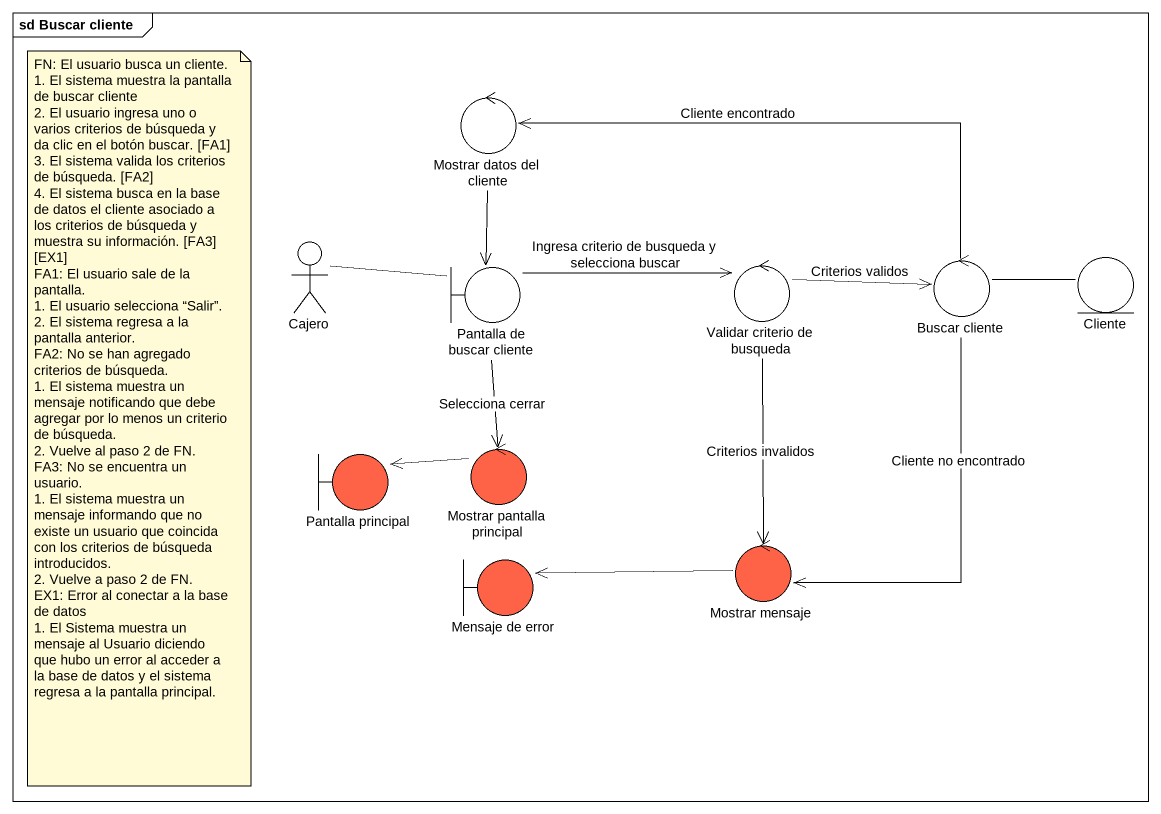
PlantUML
@startuml
mainframe sd Buscar cliente
control "Mostrar datos del cliente" as Mostrar_datos_del_cliente
actor Cajero
boundary "Pantalla de buscar cliente" as Pantalla_de_buscar_cliente
control "Validar criterio de busqueda" as Validar_criterio_de_busqueda
control "Buscar cliente" as Buscar_cliente
entity Cliente
boundary "Pantalla principal" as Pantalla_principal #FF6347
control "Mostrar pantalla principal" as Mostrar_pantalla_principal #FF6347
boundary "Mensaje de error" as Mensaje_de_error #FF6347
control "Mostrar mensaje" as Mostrar_mensaje #FF6347
Mostrar_datos_del_cliente --> Pantalla_de_buscar_cliente
Cajero -right- Pantalla_de_buscar_cliente
Pantalla_de_buscar_cliente -right-> Validar_criterio_de_busqueda : Ingresa criterio de busqueda y selecciona buscar
Pantalla_de_buscar_cliente --> Mostrar_pantalla_principal : Selecciona cerrar
Validar_criterio_de_busqueda -right-> Buscar_cliente : Criterios validos
Validar_criterio_de_busqueda --> Mostrar_mensaje : Criterios invalidos
Buscar_cliente -left-> Mostrar_datos_del_cliente : Cliente encontrado
Buscar_cliente -right- Cliente
Buscar_cliente --> Mostrar_mensaje : Cliente no encontrado
Mostrar_pantalla_principal -left-> Pantalla_principal
Mostrar_mensaje -left-> Mensaje_de_error
note as N1
  FN: El usuario busca un cliente.
  1. El sistema muestra la pantalla de buscar cliente
  2. El usuario ingresa uno o varios criterios de búsqueda y da clic en el botón buscar. [FA1]
  3. El sistema valida los criterios de búsqueda. [FA2]
  4. El sistema busca en la base de datos el cliente asociado a los criterios de búsqueda y muestra su información. [FA3] [EX1]
  FA1: El usuario sale de la pantalla.
  1. El usuario selecciona “Salir”.
  2. El sistema regresa a la pantalla anterior.
  FA2: No se han agregado criterios de búsqueda.
  1. El sistema muestra un mensaje notificando que debe agregar por lo menos un criterio de búsqueda.
  2. Vuelve al paso 2 de FN.
  FA3: No se encuentra un usuario.
  1. El sistema muestra un mensaje informando que no existe un usuario que coincida con los criterios de búsqueda introducidos.
  2. Vuelve a paso 2 de FN.
  EX1: Error al conectar a la base de datos
  1. El Sistema muestra un mensaje al Usuario diciendo que hubo un error al acceder a la base de datos y el sistema regresa a la pantalla principal.
end note
@enduml
